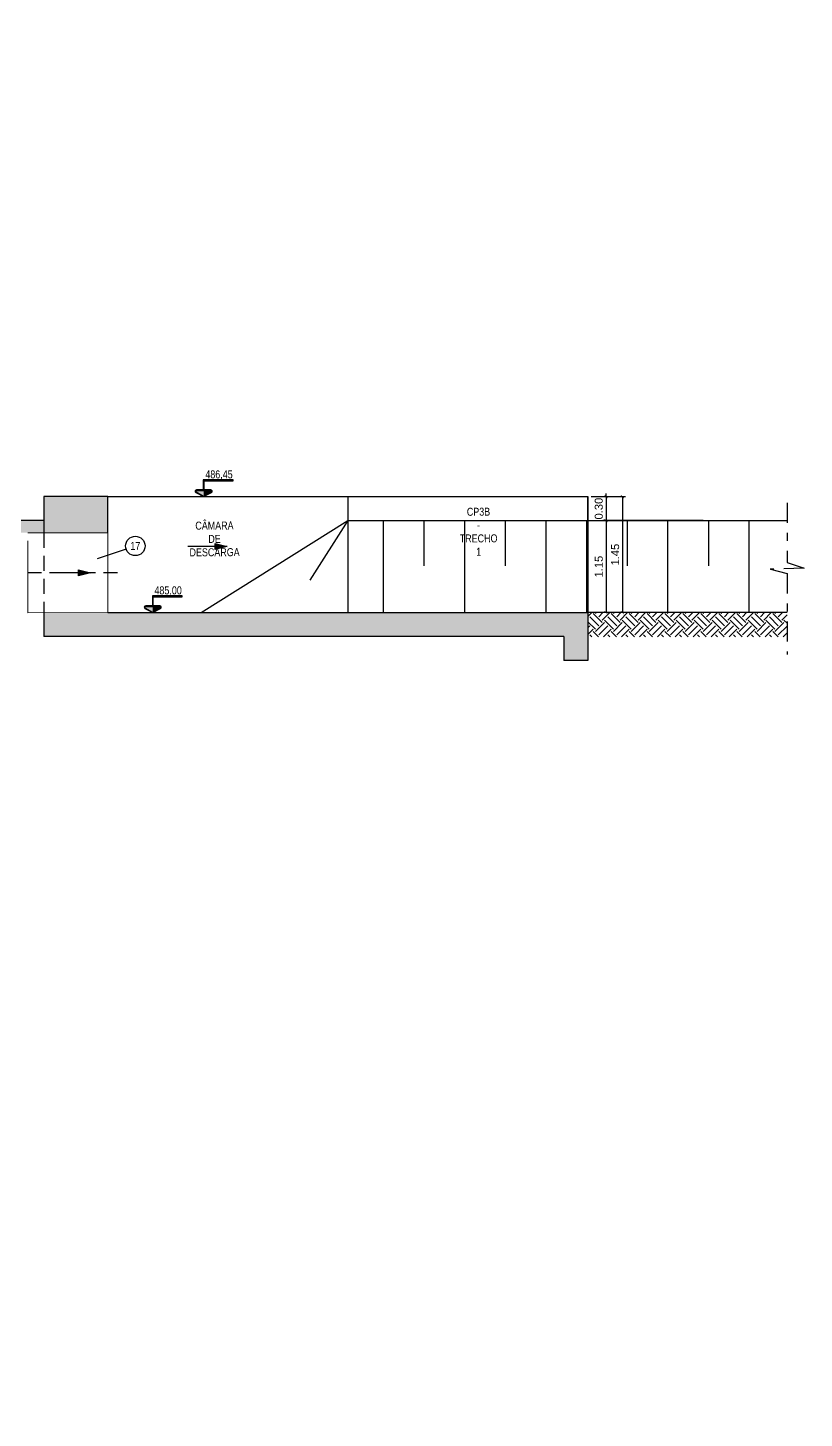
# Model space of a CAD drawing. Header units: feet. Extents: x 0 to 285167, y 0 to 9111449.
# Drawn here: x 285155.9 to 285165.61, y 9111397.33 to 9111414.71 of the extents above; entities that cross this region are included whole.
import ezdxf
from ezdxf import colors
from ezdxf.entities.mleader import LeaderData, LeaderLine
from ezdxf.enums import TextEntityAlignment as Align
from ezdxf.math import Vec2, Vec3

# ---------------------------------------------------------------- set-up
doc = ezdxf.new("R2010")
doc.units = ezdxf.units.FT
doc.header["$MEASUREMENT"] = 0
doc.linetypes.add('DASHDOT', pattern=[1, 0.5, -0.25, 0, -0.25])
doc.linetypes.add('HIDDEN', pattern=[0.375, 0.25, -0.125])
doc.layers.get('0').update_dxf_attribs({"linetype": 'CONTINUOUS'})
doc.layers.get('DEFPOINTS').update_dxf_attribs({"linetype": 'CONTINUOUS'})
for name, color, linetype in [('01', 1, 'CONTINUOUS'), ('02', 7, 'CONTINUOUS'), ('04', 4, 'CONTINUOUS'), ('06', 6, 'CONTINUOUS'), ('A-NIVEIS', 1, 'CONTINUOUS'), ('A-TEXTO', 2, 'CONTINUOUS'), ('ARQ_SENTIDO', 1, 'CONTINUOUS'), ('EIXO', 1, 'DASHDOT'), ('H-SA-CONTORNO', 2, 'CONTINUOUS'), ('H-SA-DIM', 1, 'CONTINUOUS'), ('H-SA-EIXOS', 1, 'DASHDOT'), ('H-SA-HTC CONCRETO', 253, 'CONTINUOUS'), ('H-SA-TEXTO', 2, 'CONTINUOUS'), ('INDIC', 2, 'CONTINUOUS')]:
    doc.layers.add(name, color=color, linetype=linetype)
doc.layers.add('P-PIPE', color=3, linetype='CONTINUOUS', lineweight=18)
doc.styles.add('EGC_Arial_2.0mm', font='arial.ttf', dxfattribs={"width": 0.8, "height": 2})
doc.styles.get("Standard").update_dxf_attribs({"font": 'arial.ttf'})
doc.dimstyles.new('Copy of EGC_2.0mm', dxfattribs={"dimtxt": 0.1, "dimasz": 0.04, "dimexe": 0.04, "dimexo": 0.04, "dimgap": 0.04, "dimtad": 1, "dimzin": 1, "dimdsep": 46, "dimtxsty": 'Standard', "dimblk": 'ARCHTICK', "dimcen": 0, "dimclrd": 1, "dimclre": 1, "dimclrt": 2, "dimazin": 0, "dimtfac": 1, "dimtix": 1, "dimtmove": 1, "dimatfit": 3, "dimldrblk": 'NONE', "dimfxl": 0.002, "dimtolj": 1, "dimtzin": 0, "dimlwd": -1, "dimarcsym": 0})

# ---------------------------------------------------------------- blocks, each defined once
blk = doc.blocks.new('*U1215')
at = {"true_color": 0xffffff}
h = blk.add_hatch(color=7, dxfattribs=at)
h.dxf.hatch_style = 1
edge = h.paths.add_edge_path()
edge.add_line((-0.1, 1.66), (-1.77, 1.66))
edge.add_arc((-1.77, 1.31), 0.35, 90, 240)
edge.add_line((-1.95, 1.01), (0, 0))
edge.add_line((0, 0), (1.95, 1.01))
edge.add_arc((1.77, 1.31), 0.35, 300, 450)
edge.add_line((1.77, 1.66), (0.1, 1.66))
edge.add_line((0.1, 1.66), (0.1, 3.96))
edge.add_line((0.1, 3.96), (7.36, 3.96))
edge.add_line((7.36, 3.96), (7.36, 4.16))
edge.add_line((7.36, 4.16), (-0.1, 4.16))
edge.add_line((-0.1, 4.16), (-0.1, 1.66))
at = {"color": 7, "true_color": 0xffffff}
blk.add_lwpolyline([(-0.1, 1.66), (-1.77, 1.66, 0.767327), (-1.95, 1.01), (0, 0), (1.95, 1.01, 0.767327), (1.77, 1.66), (0.1, 1.66), (0.1, 3.96), (7.36, 3.96), (7.36, 4.16), (-0.1, 4.16)], format="xyb", close=True, dxfattribs=at)
blk.add_lwpolyline([(0, 1.56), (0, 4.06), (7.36, 4.06)])
blk.add_lwpolyline([(0, 0), (-1.9, 1.1, -0.767327), (-1.77, 1.56), (1.77, 1.56, -0.767327), (1.9, 1.1)], format="xyb", close=True)
for points in [[(0, 1.56), (0, 0), (0.93, 1.56), (1.06, 0.61)], [(0.93, 1.56), (1.06, 0.61), (1.86, 1.55), (1.9, 1.1)], [(1.86, 1.55), (1.9, 1.1), (1.99, 1.44), (2, 1.2)]]:
    blk.add_solid(points)
at = {"layer": 'A-TEXTO', "style": 'EGC_Arial_2.0mm', "width": 0.8}
blk.add_attdef('COTA', text='', height=2, dxfattribs=at).set_placement((7.26, 4.56), align=Align.RIGHT)
blk = doc.blocks.new('*U1216')
at = {"true_color": 0xffffff}
h = blk.add_hatch(color=7, dxfattribs=at)
h.dxf.hatch_style = 1
edge = h.paths.add_edge_path()
edge.add_line((-0.1, 1.66), (-1.77, 1.66))
edge.add_arc((-1.77, 1.31), 0.35, 90, 240)
edge.add_line((-1.95, 1.01), (0, 0))
edge.add_line((0, 0), (1.95, 1.01))
edge.add_arc((1.77, 1.31), 0.35, 300, 450)
edge.add_line((1.77, 1.66), (0.1, 1.66))
edge.add_line((0.1, 1.66), (0.1, 3.96))
edge.add_line((0.1, 3.96), (7.36, 3.96))
edge.add_line((7.36, 3.96), (7.36, 4.16))
edge.add_line((7.36, 4.16), (-0.1, 4.16))
edge.add_line((-0.1, 4.16), (-0.1, 1.66))
at = {"color": 7, "true_color": 0xffffff}
blk.add_lwpolyline([(-0.1, 1.66), (-1.77, 1.66, 0.767327), (-1.95, 1.01), (0, 0), (1.95, 1.01, 0.767327), (1.77, 1.66), (0.1, 1.66), (0.1, 3.96), (7.36, 3.96), (7.36, 4.16), (-0.1, 4.16)], format="xyb", close=True, dxfattribs=at)
blk.add_lwpolyline([(0, 1.56), (0, 4.06), (7.36, 4.06)])
blk.add_lwpolyline([(0, 0), (-1.9, 1.1, -0.767327), (-1.77, 1.56), (1.77, 1.56, -0.767327), (1.9, 1.1)], format="xyb", close=True)
for points in [[(0, 1.56), (0, 0), (0.93, 1.56), (1.06, 0.61)], [(0.93, 1.56), (1.06, 0.61), (1.86, 1.55), (1.9, 1.1)], [(1.86, 1.55), (1.9, 1.1), (1.99, 1.44), (2, 1.2)]]:
    blk.add_solid(points)
at = {"layer": 'A-TEXTO', "style": 'EGC_Arial_2.0mm', "width": 0.8}
blk.add_attdef('COTA', text='', height=2, dxfattribs=at).set_placement((7.26, 4.56), align=Align.RIGHT)
blk = doc.blocks.new('EGC-SETA SENTIDO DA TUBULAÇÃO')
h = blk.add_hatch(color=256)
h.dxf.hatch_style = 1
h.paths.add_polyline_path([(-3, 0.75), (0, 0), (-3, -0.75)])
blk.add_line((0, 0), (-9.84, 0))
blk.add_lwpolyline([(-3, 0.75), (0, 0), (-3, -0.75), (-3, 0.75)])
blk = doc.blocks.new('_None')
blk = doc.blocks.new('_ArchTick')
at = {"color": 0, "linetype": 'ByBlock', "const_width": 0.15}
blk.add_lwpolyline([(-0.5, -0.5), (0.5, 0.5)], dxfattribs=at)
blk = doc.blocks.new('*D1295')
at = {"layer": 'DEFPOINTS', "color": 0, "transparency": 16777216}
for p in [(285162.907, 9111408.847, 478.217), (285159.907, 9111408.547, 478.197), (285163.134, 9111408.547)]:
    blk.add_point(p, dxfattribs=at)
at = {"layer": 'H-SA-DIM', "color": 1, "lineweight": -2, "transparency": 16777216}
for p, q in [((285162.947, 9111408.847), (285163.174, 9111408.847)), ((285159.947, 9111408.547), (285163.174, 9111408.547))]:
    blk.add_line(p, q, dxfattribs=at)
at = {"layer": 'H-SA-DIM', "color": 1, "transparency": 16777216}
for p, q in [((285163.134, 9111408.847), (285163.134, 9111408.887)), ((285163.134, 9111408.847), (285163.134, 9111408.547)), ((285163.134, 9111408.547), (285163.134, 9111408.507))]:
    blk.add_line(p, q, dxfattribs=at)
at = {"layer": 'H-SA-DIM', "color": 1, "transparency": 16777216, "xscale": 0.04, "yscale": 0.04, "zscale": 0.04}
for p, rotation in [((285163.134, 9111408.847), 270), ((285163.134, 9111408.547), 90)]:
    blk.add_blockref('_ArchTick', p, dxfattribs=dict(at, rotation=rotation))
at = {"layer": 'H-SA-DIM', "color": 2, "transparency": 16777216, "insert": (285163.043, 9111408.697), "char_height": 0.1, "attachment_point": 5, "rotation": 90}
blk.add_mtext('\\A1;0.30', dxfattribs=at)
blk = doc.blocks.new('*D1296')
at = {"layer": 'DEFPOINTS', "color": 0, "transparency": 16777216}
for p in [(285164.389, 9111408.547), (285163.134, 9111407.397), (285165.397, 9111407.397, 478.198)]:
    blk.add_point(p, dxfattribs=at)
at = {"layer": 'H-SA-DIM', "color": 1, "lineweight": -2, "transparency": 16777216}
for p, q in [((285164.349, 9111408.547), (285163.094, 9111408.547)), ((285165.357, 9111407.397), (285163.094, 9111407.397))]:
    blk.add_line(p, q, dxfattribs=at)
at = {"layer": 'H-SA-DIM', "color": 1, "transparency": 16777216}
blk.add_line((285163.134, 9111408.547), (285163.134, 9111407.397), dxfattribs=at)
at = {"layer": 'H-SA-DIM', "color": 1, "transparency": 16777216, "xscale": 0.04, "yscale": 0.04, "zscale": 0.04}
for p, rotation in [((285163.134, 9111408.547), 90), ((285163.134, 9111407.397), 270)]:
    blk.add_blockref('_ArchTick', p, dxfattribs=dict(at, rotation=rotation))
at = {"layer": 'H-SA-DIM', "color": 2, "transparency": 16777216, "insert": (285163.043, 9111407.972), "char_height": 0.1, "attachment_point": 5, "rotation": 90}
blk.add_mtext('\\A1;1.15', dxfattribs=at)
blk = doc.blocks.new('*D1297')
at = {"layer": 'DEFPOINTS', "color": 0, "transparency": 16777216}
for p in [(285162.907, 9111408.847, 478.198), (285163.339, 9111407.397), (285165.397, 9111407.397, 478.198)]:
    blk.add_point(p, dxfattribs=at)
at = {"layer": 'H-SA-DIM', "color": 1, "lineweight": -2, "transparency": 16777216}
for p, q in [((285162.947, 9111408.847), (285163.379, 9111408.847)), ((285165.357, 9111407.397), (285163.299, 9111407.397))]:
    blk.add_line(p, q, dxfattribs=at)
at = {"layer": 'H-SA-DIM', "color": 1, "transparency": 16777216}
blk.add_line((285163.339, 9111408.847), (285163.339, 9111407.397), dxfattribs=at)
at = {"layer": 'H-SA-DIM', "color": 1, "transparency": 16777216, "xscale": 0.04, "yscale": 0.04, "zscale": 0.04}
for p, rotation in [((285163.339, 9111408.847), 90), ((285163.339, 9111407.397), 270)]:
    blk.add_blockref('_ArchTick', p, dxfattribs=dict(at, rotation=rotation))
at = {"layer": 'H-SA-DIM', "color": 2, "transparency": 16777216, "insert": (285163.248, 9111408.122), "char_height": 0.1, "attachment_point": 5, "rotation": 90}
blk.add_mtext('\\A1;1.45', dxfattribs=at)

msp = doc.modelspace()

# ---------------------------------------------------------------- hatches: boundary and pattern name
h = msp.add_hatch()
h.set_pattern_fill('EARTH', color=251, scale=0.025, angle=45, style=0)
h.set_pattern_definition([(45, (285199.39098, 9111388.71119), (2e-17, 0.2245064), [0.15875, -0.15875]), (45, (285199.34888, 9111388.75328), (2e-17, 0.2245064), [0.15875, -0.15875]), (45, (285199.30679, 9111388.79537), (2e-17, 0.2245064), [0.15875, -0.15875]), (135, (285199.30679, 9111388.82344), (-0.2245064, 2e-17), [0.15875, -0.15875]), (135, (285199.34888, 9111388.86553), (-0.2245064, 2e-17), [0.15875, -0.15875]), (135, (285199.39098, 9111388.90763), (-0.2245064, 2e-17), [0.15875, -0.15875])])
h.paths.add_polyline_path([(285146.545, 9111402.687), (285146.545, 9111402.387), (285148.141, 9111402.387), (285154.16, 9111408.396), (285156.105, 9111408.397), (285156.105, 9111408.547), (285153.85, 9111408.547), (285147.99, 9111402.687)])
h = msp.add_hatch()
h.set_pattern_fill('EARTH', color=251, scale=0.025, angle=45, style=0)
h.set_pattern_definition([(45, (285243.68238, 9111393.38287), (2e-17, 0.2245064), [0.15875, -0.15875]), (45, (285243.64029, 9111393.42497), (2e-17, 0.2245064), [0.15875, -0.15875]), (45, (285243.59819, 9111393.46706), (2e-17, 0.2245064), [0.15875, -0.15875]), (135, (285243.59819, 9111393.49513), (-0.2245064, 2e-17), [0.15875, -0.15875]), (135, (285243.64029, 9111393.53722), (-0.2245064, 2e-17), [0.15875, -0.15875]), (135, (285243.68238, 9111393.57932), (-0.2245064, 2e-17), [0.15875, -0.15875])])
h.paths.add_polyline_path([(285162.907, 9111407.397), (285162.907, 9111407.095), (285165.397, 9111407.095), (285165.397, 9111407.397)])
at = {"layer": 'H-SA-HTC CONCRETO'}
h = msp.add_hatch(color=256, dxfattribs=at)
h.dxf.hatch_style = 1
h.paths.add_polyline_path([(285156.905, 9111408.847), (285156.105, 9111408.847), (285156.105, 9111408.396), (285156.905, 9111408.396)])
h.paths.add_polyline_path([(285162.907, 9111407.397), (285157.907, 9111407.397), (285157.107, 9111407.396), (285156.105, 9111407.396), (285156.105, 9111407.097), (285162.607, 9111407.097), (285162.607, 9111406.797), (285162.907, 9111406.797)])

# ---------------------------------------------------------------- linework, layer by layer
at = {"color": 1}
for p, q in [((285158.074, 9111407.397, 956.395), (285159.907, 9111408.547, 478.197)), ((285159.907, 9111408.547, 478.197), (285159.432, 9111407.801, 956.395)), ((285159.907, 9111408.547, 478.197), (285165.397, 9111408.547)), ((285162.907, 9111408.547), (285162.907, 9111407.397, 478.198)), ((285163.396, 9111408.547), (285163.396, 9111407.981, 478.198))]:
    msp.add_line(p, q, dxfattribs=at)
at = {"layer": '01', "color": 2}
for p, q in [((285156.905, 9111408.847), (285162.907, 9111408.847, 478.198)), ((285162.907, 9111408.847, 956.397), (285162.907, 9111408.547, 478.198)), ((285162.907, 9111408.547), (285162.907, 9111408.847, 478.198))]:
    msp.add_line(p, q, dxfattribs=at)
at = {"layer": '01'}
for p, q in [((285163.904, 9111408.547), (285163.904, 9111407.397, 478.198)), ((285164.413, 9111408.547), (285164.413, 9111407.981, 478.198)), ((285164.921, 9111408.547), (285164.921, 9111407.397, 478.198))]:
    msp.add_line(p, q, dxfattribs=at)
at = {"layer": '02', "color": 5, "ltscale": 2}
for p, q in [((285156.105, 9111408.847), (285156.105, 9111408.396)), ((285156.105, 9111407.396), (285156.105, 9111407.097))]:
    msp.add_line(p, q, dxfattribs=at)
at = {"layer": '02', "color": 5}
for p, q in [((285156.905, 9111408.847), (285156.105, 9111408.847)), ((285156.905, 9111408.396), (285156.905, 9111408.847)), ((285156.905, 9111407.397), (285162.907, 9111407.397, 478.198)), ((285162.907, 9111407.397, 478.198), (285162.907, 9111406.797, 478.198)), ((285162.607, 9111407.097, 478.198), (285156.105, 9111407.097)), ((285162.607, 9111407.097, 478.198), (285162.607, 9111406.797, 478.198)), ((285162.907, 9111406.797, 478.198), (285162.607, 9111406.797, 478.198))]:
    msp.add_line(p, q, dxfattribs=at)
at = {"layer": '04'}
msp.add_line((285165.397, 9111407.397, 478.198), (285162.907, 9111407.397, 478.198), dxfattribs=at)
at = {"layer": '06'}
msp.add_lwpolyline([(285156.105, 9111408.547), (285153.85, 9111408.547), (285147.99, 9111402.687), (285146.545, 9111402.687)], dxfattribs=at)
at = {"layer": 'EIXO', "ltscale": 0.35}
msp.add_line((285157.028, 9111407.896), (285155.313, 9111407.896), dxfattribs=at)
at = {"layer": 'H-SA-CONTORNO', "color": 1, "linetype": 'HIDDEN', "ltscale": 0.75}
msp.add_line((285156.105, 9111408.396), (285156.105, 9111407.396), dxfattribs=at)
at = {"layer": 'H-SA-EIXOS', "ltscale": 0.5}
for p, q in [((285165.397, 9111408.769, 478.198), (285165.397, 9111408.023, 478.198)), ((285165.608, 9111407.953, 478.198), (285165.184, 9111407.939, 478.198)), ((285165.188, 9111407.939, 478.198), (285165.397, 9111407.887, 478.198)), ((285165.397, 9111408.023, 478.198), (285165.611, 9111407.953, 478.198)), ((285165.397, 9111407.887, 478.198), (285165.397, 9111406.873, 478.198))]:
    msp.add_line(p, q, dxfattribs=at)
at = {"layer": 'P-PIPE'}
for p, q in [((285156.905, 9111408.396), (285155.905, 9111408.396)), ((285156.905, 9111407.396), (285156.905, 9111408.396)), ((285155.905, 9111407.396), (285156.907, 9111407.397))]:
    msp.add_line(p, q, dxfattribs=at)

# ---------------------------------------------------------------- block references
at = {"layer": 'A-NIVEIS', "xscale": 0.05, "yscale": 0.05, "zscale": 0.05}
for name, p, values in [('*U1215', (285158.103, 9111408.847), {'COTA': '486,45'}), ('*U1216', (285157.467, 9111407.397), {'COTA': '485,00'})]:
    msp.add_blockref(name, p, dxfattribs=at).add_auto_attribs(values)
at = {"layer": 'ARQ_SENTIDO', "xscale": 0.05, "yscale": 0.05, "zscale": -0.05}
msp.add_blockref('EGC-SETA SENTIDO DA TUBULAÇÃO', (285156.69, 9111407.896), dxfattribs=at)

# ---------------------------------------------------------------- dimensions: what is measured, and where the dimension line sits
at = {"layer": 'H-SA-DIM', "color": 6}
dim = msp.add_linear_dim(base=(285163.134, 9111407.397), p1=(285164.389, 9111408.547), p2=(285165.397, 9111407.397, 478.198), angle=90, dimstyle='Copy of EGC_2.0mm', dxfattribs=at)
dim.commit()
dim.dimension.update_dxf_attribs({"geometry": '*D1296', "text_midpoint": (285163.043, 9111407.972)})

# ---------------------------------------------------------------- next in the draw order: leaders
at = {"layer": 'H-SA-TEXTO'}
ml = msp.add_multileader_mtext('Standard', dxfattribs=at)
ml.set_content('CÂMARA DE DESCARGA', color=2, style='EGC_Arial_2.0mm')
ml.set_leader_properties(color=1, linetype='ByLayer', lineweight=-1)
ml.set_arrow_properties(name='NONE')
ml.build(insert=Vec2(0, 0))
ml.multileader.update_dxf_attribs({"text_left_attachment_type": 2, "text_right_attachment_type": 2, "dogleg_length": 1.982, "arrow_head_size": 0.075, "scale": 0.05})
ctx = ml.context
ctx.base_point, ctx.scale, ctx.char_height, ctx.arrow_head_size, ctx.landing_gap_size, ctx.plane_origin, ctx.plane_x_axis, ctx.plane_y_axis = Vec3(285157.529, 9111408.468), 0.05, 0.1, 0.075, 0.05, Vec3(285534.998, 9111466.116), Vec3(0.999987, 0.005007), Vec3(-0.005007, 0.999987)
ctx.left_attachment, ctx.right_attachment, ctx.text_align_type = 2, 2, 1
notes = []
notes.append((ctx, [(0, (0, 0, 0), (0, 0), (1, 0), 1, [])]))
ctx.mtext.insert, ctx.mtext.text_direction, ctx.mtext.rotation, ctx.mtext.width, ctx.mtext.defined_height, ctx.mtext.alignment, ctx.mtext.flow_direction = Vec3(285158.238, 9111408.535), Vec3(0.999987, 0.005007), 0.005007, 1.32283, 0.256, 2, 5
ctx.mtext.has_bg_fill, ctx.mtext.bg_color, ctx.mtext.bg_scale_factor, ctx.mtext.bg_transparency, ctx.mtext.use_window_bg_color = 1, -1073741824, 1, 0, 1
for ctx, leaders in notes:
    for number, flags, end, landing, length, lines in leaders:
        leader = LeaderData()
        leader.index, (leader.has_last_leader_line, leader.has_dogleg_vector, leader.attachment_direction) = number, flags
        leader.last_leader_point, leader.dogleg_vector, leader.dogleg_length = Vec3(end), Vec3(landing), length
        for number, points, colour, breaks in lines:
            line = LeaderLine()
            line.index, line.vertices, line.color, line.breaks = number, Vec3.list(points), colors.encode_raw_color(colour), breaks
            leader.lines.append(line)
        ctx.leaders.append(leader)

# ---------------------------------------------------------------- next in the draw order: linework, layer by layer
at = {"layer": 'INDIC', "color": 1, "linetype": 'Continuous'}
msp.add_line((285157.134, 9111408.192, -478.198), (285156.77, 9111408.071, -478.198), dxfattribs=at)
msp.add_circle((285157.249, 9111408.23, -478.198), 0.121, dxfattribs=at)
at = {"layer": 'P-PIPE'}
msp.add_line((285155.905, 9111407.396), (285155.905, 9111408.296), dxfattribs=at)

# ---------------------------------------------------------------- next in the draw order: block references
at = {"layer": 'ARQ_SENTIDO', "xscale": 0.05, "yscale": 0.05, "zscale": -0.05}
msp.add_blockref('EGC-SETA SENTIDO DA TUBULAÇÃO', (285158.399, 9111408.225, 478.198), dxfattribs=at)

# ---------------------------------------------------------------- next in the draw order: texts
at = {"layer": 'INDIC', "color": 2, "style": 'EGC_Arial_2.0mm', "width": 0.8}
msp.add_text('17', height=0.1, dxfattribs=at).set_placement((285157.249, 9111408.23, -478.198), align=Align.MIDDLE_CENTER)

# ---------------------------------------------------------------- next in the draw order: leaders
at = {"layer": 'H-SA-TEXTO'}
ml = msp.add_multileader_mtext('Standard', dxfattribs=at)
ml.set_content('CP3B - TRECHO 1', color=2, style='EGC_Arial_2.0mm')
ml.set_leader_properties(color=1, linetype='ByLayer', lineweight=-1)
ml.set_arrow_properties(name='NONE')
ml.build(insert=Vec2(0, 0))
ml.multileader.update_dxf_attribs({"text_left_attachment_type": 2, "text_right_attachment_type": 2, "dogleg_length": 1.982, "arrow_head_size": 0.075, "scale": 0.05})
ctx = ml.context
ctx.base_point, ctx.scale, ctx.char_height, ctx.arrow_head_size, ctx.landing_gap_size, ctx.plane_origin, ctx.plane_x_axis, ctx.plane_y_axis = Vec3(285161.024, 9111408.654, -478.198), 0.05, 0.1, 0.075, 0.05, Vec3(285535.865, 9111465.483, -478.198), Vec3(0.999987, 0.005007), Vec3(-0.005007, 0.999987)
ctx.left_attachment, ctx.right_attachment, ctx.text_align_type = 2, 2, 1
notes = []
notes.append((ctx, [(0, (0, 0, 0), (0, 0), (1, 0), 1, [])]))
ctx.mtext.insert, ctx.mtext.text_direction, ctx.mtext.rotation, ctx.mtext.width, ctx.mtext.defined_height, ctx.mtext.alignment, ctx.mtext.flow_direction = Vec3(285161.539, 9111408.708, -478.198), Vec3(0.999987, 0.005007), 0.005007, 0.93683, 1.047, 2, 5
ctx.mtext.has_bg_fill, ctx.mtext.bg_color, ctx.mtext.bg_scale_factor, ctx.mtext.bg_transparency, ctx.mtext.use_window_bg_color = 1, -1073741824, 1, 0, 1
for ctx, leaders in notes:
    for number, flags, end, landing, length, lines in leaders:
        leader = LeaderData()
        leader.index, (leader.has_last_leader_line, leader.has_dogleg_vector, leader.attachment_direction) = number, flags
        leader.last_leader_point, leader.dogleg_vector, leader.dogleg_length = Vec3(end), Vec3(landing), length
        for number, points, colour, breaks in lines:
            line = LeaderLine()
            line.index, line.vertices, line.color, line.breaks = number, Vec3.list(points), colors.encode_raw_color(colour), breaks
            leader.lines.append(line)
        ctx.leaders.append(leader)

# ---------------------------------------------------------------- next in the draw order: linework, layer by layer
at = {"layer": '01', "color": 2}
msp.add_line((285159.907, 9111408.847, 478.198), (285159.906, 9111407.397, 239.099), dxfattribs=at)

# ---------------------------------------------------------------- next in the draw order: leaders
at = {"layer": 'H-SA-TEXTO'}
ml = msp.add_multileader_mtext('Standard', dxfattribs=at)
ml.set_content('CP-3 TRECHO 2', color=2, style='EGC_Arial_2.0mm')
ml.set_leader_properties(color=1, linetype='ByLayer', lineweight=-1)
ml.set_arrow_properties(name='NONE')
ml.build(insert=Vec2(0, 0))
ml.multileader.update_dxf_attribs({"text_left_attachment_type": 2, "text_right_attachment_type": 2, "dogleg_length": 1.982, "arrow_head_size": 0.075, "scale": 0.05})
ctx = ml.context
ctx.base_point, ctx.scale, ctx.char_height, ctx.arrow_head_size, ctx.landing_gap_size, ctx.plane_origin, ctx.plane_x_axis, ctx.plane_y_axis = Vec3(285162.152, 9111438.3, -478.198), 0.05, 0.1, 0.075, 0.05, Vec3(284787.787, 9111500.044, -478.198), Vec3(0.999987, -0.005007), Vec3(0.005007, 0.999987)
ctx.left_attachment, ctx.right_attachment, ctx.text_align_type = 2, 2, 1
notes = []
notes.append((ctx, [(0, (0, 0, 0), (0, 0), (1, 0), 1, [])]))
ctx.mtext.insert, ctx.mtext.text_direction, ctx.mtext.rotation, ctx.mtext.width, ctx.mtext.defined_height, ctx.mtext.alignment, ctx.mtext.flow_direction = Vec3(285162.622, 9111438.35, -478.198), Vec3(0.999987, -0.005007), 6.278178, 1.45791, 1.047, 2, 5
ctx.mtext.has_bg_fill, ctx.mtext.bg_color, ctx.mtext.bg_scale_factor, ctx.mtext.bg_transparency, ctx.mtext.use_window_bg_color = 1, -1073741824, 1, 0, 1
for ctx, leaders in notes:
    for number, flags, end, landing, length, lines in leaders:
        leader = LeaderData()
        leader.index, (leader.has_last_leader_line, leader.has_dogleg_vector, leader.attachment_direction) = number, flags
        leader.last_leader_point, leader.dogleg_vector, leader.dogleg_length = Vec3(end), Vec3(landing), length
        for number, points, colour, breaks in lines:
            line = LeaderLine()
            line.index, line.vertices, line.color, line.breaks = number, Vec3.list(points), colors.encode_raw_color(colour), breaks
            leader.lines.append(line)
        ctx.leaders.append(leader)

# ---------------------------------------------------------------- next in the draw order: linework, layer by layer
at = {"color": 1}
for p, q in [((285160.855, 9111408.547, -0.001), (285160.855, 9111407.981, 478.197)), ((285161.871, 9111408.547, -0.001), (285161.871, 9111407.981, 478.198)), ((285162.38, 9111408.547), (285162.38, 9111407.981, 478.198))]:
    msp.add_line(p, q, dxfattribs=at)
at = {"layer": '01'}
for p, q in [((285160.347, 9111408.547), (285160.347, 9111407.397, 478.198)), ((285161.363, 9111408.547, -0.001), (285161.363, 9111407.397, 478.197)), ((285162.38, 9111408.547, -0.001), (285162.38, 9111407.397, 478.198)), ((285162.888, 9111408.547), (285162.888, 9111407.397, 478.198))]:
    msp.add_line(p, q, dxfattribs=at)

# ---------------------------------------------------------------- next in the draw order: dimensions: what is measured, and where the dimension line sits
at = {"layer": 'H-SA-DIM'}
dim = msp.add_linear_dim(base=(285163.134, 9111408.547), p1=(285162.907, 9111408.847, 478.217), p2=(285159.907, 9111408.547, 478.197), angle=90, dimstyle='Copy of EGC_2.0mm', dxfattribs=at)
dim.commit()
dim.dimension.update_dxf_attribs({"geometry": '*D1295', "text_midpoint": (285163.043, 9111408.697)})
at = {"layer": 'H-SA-DIM', "color": 6}
dim = msp.add_linear_dim(base=(285163.339, 9111407.397), p1=(285162.907, 9111408.847, 478.198), p2=(285165.397, 9111407.397, 478.198), angle=90, dimstyle='Copy of EGC_2.0mm', dxfattribs=at)
dim.commit()
dim.dimension.update_dxf_attribs({"geometry": '*D1297', "text_midpoint": (285163.248, 9111408.122)})

# ---------------------------------------------------------------- next in the draw order: leaders
at = {"layer": 'H-SA-TEXTO'}
ml = msp.add_multileader_mtext('Standard', dxfattribs=at)
ml.set_content('CÂMARA DE DESCARGA', color=2, style='EGC_Arial_2.0mm')
ml.set_leader_properties(color=1, linetype='ByLayer', lineweight=-1)
ml.set_arrow_properties(name='NONE')
ml.build(insert=Vec2(0, 0))
ml.multileader.update_dxf_attribs({"text_left_attachment_type": 2, "text_right_attachment_type": 2, "dogleg_length": 1.982, "arrow_head_size": 0.075, "scale": 0.05})
ctx = ml.context
ctx.base_point, ctx.scale, ctx.char_height, ctx.arrow_head_size, ctx.landing_gap_size, ctx.plane_origin, ctx.plane_x_axis, ctx.plane_y_axis = Vec3(285157.772, 9111438.079, -239.099), 0.05, 0.1, 0.075, 0.05, Vec3(285535.897, 9111508.017, -239.099), Vec3(0.999987, 0.005007), Vec3(-0.005007, 0.999987)
ctx.left_attachment, ctx.right_attachment, ctx.text_align_type = 2, 2, 1
notes = []
notes.append((ctx, [(0, (0, 0, 0), (0, 0), (1, 0), 1, [])]))
ctx.mtext.insert, ctx.mtext.text_direction, ctx.mtext.rotation, ctx.mtext.width, ctx.mtext.defined_height, ctx.mtext.alignment, ctx.mtext.flow_direction = Vec3(285158.48, 9111438.146, -239.099), Vec3(0.999987, 0.005007), 0.005007, 1.32283, 0.256, 2, 5
ctx.mtext.has_bg_fill, ctx.mtext.bg_color, ctx.mtext.bg_scale_factor, ctx.mtext.bg_transparency, ctx.mtext.use_window_bg_color = 1, -1073741824, 1, 0, 1
for ctx, leaders in notes:
    for number, flags, end, landing, length, lines in leaders:
        leader = LeaderData()
        leader.index, (leader.has_last_leader_line, leader.has_dogleg_vector, leader.attachment_direction) = number, flags
        leader.last_leader_point, leader.dogleg_vector, leader.dogleg_length = Vec3(end), Vec3(landing), length
        for number, points, colour, breaks in lines:
            line = LeaderLine()
            line.index, line.vertices, line.color, line.breaks = number, Vec3.list(points), colors.encode_raw_color(colour), breaks
            leader.lines.append(line)
        ctx.leaders.append(leader)

doc.saveas('drawing.dxf')
